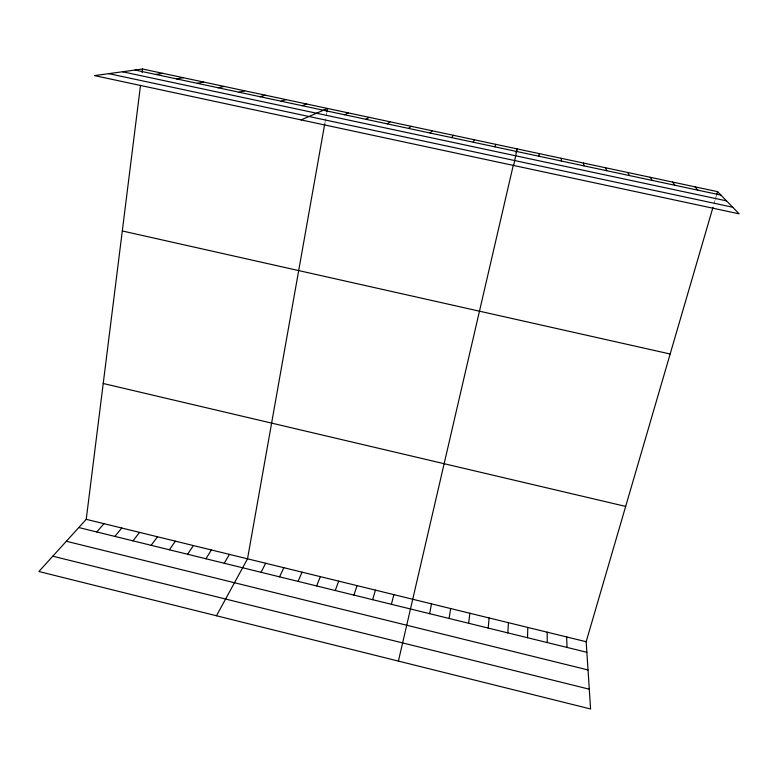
<?xml version="1.0" encoding="UTF-8"?>
<svg xmlns="http://www.w3.org/2000/svg" width="778" height="778" viewBox="0 0 778 778"><rect width="100%" height="100%" fill="white"/><g stroke="black" fill="none" stroke-linecap="round" stroke-linejoin="round"><path stroke-width="0.58" stroke-dasharray="3.89 2.92" d="M324.971 122.516L326.634 113.141M713.98 203.894L714.963 200.549M715.283 199.44L716.587 194.986"/><path stroke-width="1.17" d="M527.513 637.717L527.795 627.438M538.989 156.252L539.096 153.587M507.83 632.884L508.442 622.692M488.205 628.07L489.138 617.965M713.008 207.23L586.165 641.724L590.599 708.991L38.9 571.509L86.232 519.325L140.507 85.395M142.121 72.519L142.559 69.009L717.559 191.651L739.1 213.824L94.527 75.602L142.559 69.009M468.628 623.256L469.873 613.259M449.101 618.461L450.666 608.552M324.766 123.683L247.521 558.818L216.469 615.758M326.838 111.964L327.47 108.453L301.144 119.909M429.621 613.686L431.508 603.864M513.675 165.481L517.078 148.89L516.261 152.41M398.404 661.096L513.266 165.315M391.392 604.302L393.901 594.655M716.587 194.986L717.559 191.651M372.633 599.692L375.443 590.132M353.922 595.102L357.034 585.63M335.26 590.512L338.673 581.127M494.837 146.828L495.771 144.348M316.646 585.941L320.351 576.644M298.071 581.39L302.078 572.17M279.545 576.838L283.844 567.707M261.068 572.297L265.658 563.253M473.189 142.209L474.531 139.816M224.249 563.262L229.422 554.383M205.907 558.76L211.373 549.968M187.615 554.267L193.362 545.553M169.361 549.783L175.4 541.157M151.156 545.31L157.477 536.771M451.61 137.599L453.341 135.294M132.989 540.856L139.602 532.395M114.872 536.412L121.767 528.029M96.803 531.967L103.98 523.672M430.078 133.009L432.218 130.792M408.615 128.428L411.144 126.299M387.22 123.858L390.138 121.815M365.874 119.306L369.19 117.352M344.596 114.765L348.301 112.898M302.214 105.711L306.688 104.019M281.121 101.208L285.973 99.603M260.076 96.715L265.317 95.198M239.099 92.242L244.71 90.802M218.18 87.778L224.171 86.416M197.32 83.324L203.68 82.05M176.518 78.879L183.248 77.693M155.775 74.455L162.874 73.346M135.09 70.039L720.895 195.083M122.535 71.761L726.516 200.87M108.764 73.647L732.691 207.22M122.302 230.969L670.159 354.009M103.221 383.486L625.668 506.41M86.232 519.325L586.165 641.724M78.773 527.542L586.855 652.285M66.334 541.264L588.022 669.946M52.797 556.192L589.286 689.191M695.017 186.837L697.915 190.182M672.552 182.052L675.012 185.29M650.145 177.267L652.168 180.418M627.807 172.502L629.392 175.556M605.527 167.756L606.694 170.703M583.315 163.02L584.054 165.879M561.171 158.294L561.492 161.056M566.656 636.949L567.026 647.413M547.197 632.183L547.245 642.56"/></g></svg>
